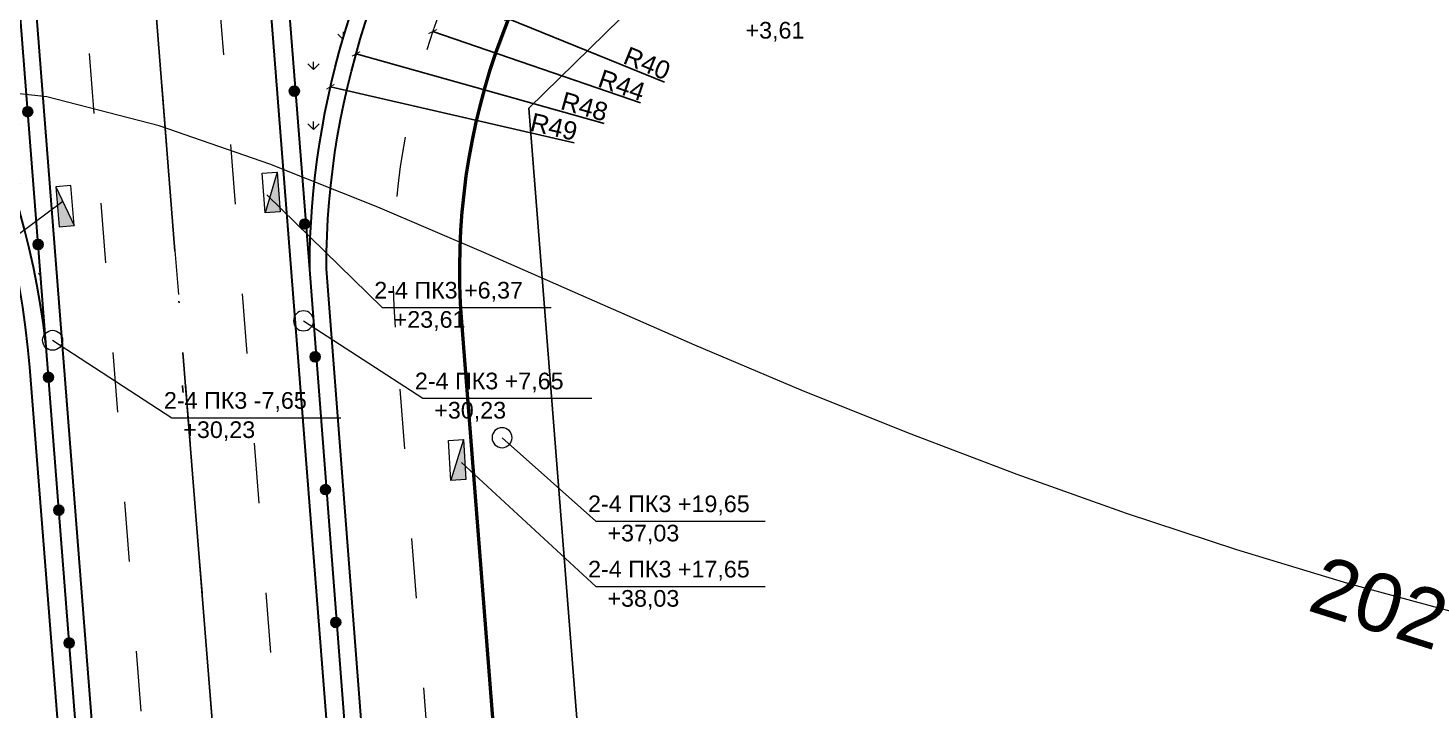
# Model space of a CAD drawing. Header units: millimetres. Extents: x -2123 to 5424, y -1286 to 835.
# Drawn here: x 1769.9 to 1853.5, y -83.4 to -42.4 of the extents above; entities that cross this region are included whole.
import ezdxf

# ---------------------------------------------------------------- set-up
doc = ezdxf.new("R2010")
doc.units = ezdxf.units.MM
doc.linetypes.add('ACAD_ISO03W100', pattern=[30, 12, -18])
doc.linetypes.add('ACAD_ISO04W100', pattern=[30, 24, -3, 0, -3])
doc.layers.get('0').update_dxf_attribs({"lineweight": 15})
for name, color, linetype, lineweight in [('1 Відмітки', 7, 'Continuous', 25), ('вертикалка', 6, 'Continuous', 15), ('Горизонталі', 7, 'Continuous', 18), ('Дор. Розм.', 7, 'Continuous', 50), ('дорога', 126, 'Continuous', 25), ('поздовжній профіль', 250, 'Continuous', 15), ('Позначки Наталії Симочко_Ном._пера__7', 7, 'Continuous', 18)]:
    doc.layers.add(name, color=color, linetype=linetype, lineweight=lineweight)
doc.layers.add('Вісь', color=170, linetype='ACAD_ISO04W100')
doc.layers.add('Осі', color=164, linetype='Continuous')
doc.layers.add('Озелення', color=7, linetype='Continuous', lineweight=15, true_color=0x2bad00)
doc.styles.get("Standard").update_dxf_attribs({"font": 'arial.ttf'})
doc.styles.add('СГЕНЕРИР_СТИЛЬ_1', font='arial.ttf')
doc.dimstyles.new('Переход', dxfattribs={"dimscale": 0.1, "dimtxt": 11, "dimasz": 4, "dimexe": 1.25, "dimexo": 0.625, "dimgap": 0.9, "dimtad": 1, "dimtxsty": 'Standard', "dimblk": 'ARCHTICK', "dimcen": 2.5, "dimadec": 0, "dimazin": 0, "dimtfac": 1, "dimtmove": 0, "dimatfit": 3, "dimldrblk": 'ARCHTICK', "dimfxl": 1, "dimarcsym": 0})

# ---------------------------------------------------------------- blocks, each defined once
blk = doc.blocks.new('_ArchTick')
at = {"color": 0, "linetype": 'ByBlock', "const_width": 0.15}
blk.add_lwpolyline([(-0.5, -0.5), (0.5, 0.5)], dxfattribs=at)
blk = doc.blocks.new('*D782')
at = {"layer": 'Defpoints', "color": 0, "transparency": 16777216}
for p in [(1798.78, -41.858), (1835.842, -56.906)]:
    blk.add_point(p, dxfattribs=at)
at = {"layer": 'вертикалка', "color": 0, "lineweight": -2, "transparency": 16777216}
blk.add_line((1808.136, -45.657), (1798.78, -41.858), dxfattribs=at)
at = {"layer": 'вертикалка', "color": 0, "lineweight": -2, "transparency": 16777216, "xscale": 0.4, "yscale": 0.4, "zscale": 0.4, "rotation": 157.9017500898276}
blk.add_blockref('_ArchTick', (1798.78, -41.858), dxfattribs=at)
at = {"layer": 'вертикалка', "color": 0, "lineweight": 20, "transparency": 16777216, "insert": (1807.082, -44.526), "char_height": 1.1, "attachment_point": 5, "rotation": 337.90175}
blk.add_mtext('R40', dxfattribs=at)
blk = doc.blocks.new('*D783')
at = {"layer": 'Defpoints', "color": 0, "transparency": 16777216}
for p in [(1794.227, -42.615), (1835.842, -56.906)]:
    blk.add_point(p, dxfattribs=at)
at = {"layer": 'вертикалка', "color": 0, "lineweight": -2, "transparency": 16777216}
blk.add_line((1806.689, -46.894), (1794.227, -42.615), dxfattribs=at)
at = {"layer": 'вертикалка', "color": 0, "lineweight": -2, "transparency": 16777216, "xscale": 0.4, "yscale": 0.4, "zscale": 0.4, "rotation": 161.0467661288008}
blk.add_blockref('_ArchTick', (1794.227, -42.615), dxfattribs=at)
at = {"layer": 'вертикалка', "color": 0, "lineweight": 20, "transparency": 16777216, "insert": (1805.57, -45.834), "char_height": 1.1, "attachment_point": 5, "rotation": 341.04677}
blk.add_mtext('R44', dxfattribs=at)
blk = doc.blocks.new('*D784')
at = {"layer": 'Defpoints', "color": 0, "transparency": 16777216}
for p in [(1789.621, -43.959), (1835.842, -56.906)]:
    blk.add_point(p, dxfattribs=at)
at = {"layer": 'вертикалка', "color": 0, "lineweight": -2, "transparency": 16777216}
blk.add_line((1804.504, -48.128), (1789.621, -43.959), dxfattribs=at)
at = {"layer": 'вертикалка', "color": 0, "lineweight": -2, "transparency": 16777216, "xscale": 0.4, "yscale": 0.4, "zscale": 0.4, "rotation": 164.3512484791343}
blk.add_blockref('_ArchTick', (1789.621, -43.959), dxfattribs=at)
at = {"layer": 'вертикалка', "color": 0, "lineweight": 20, "transparency": 16777216, "insert": (1803.327, -47.121), "char_height": 1.1, "attachment_point": 5, "rotation": 344.35125}
blk.add_mtext('R48', dxfattribs=at)
blk = doc.blocks.new('*D785')
at = {"layer": 'Defpoints', "color": 0, "transparency": 16777216}
for p in [(1788.088, -45.928), (1835.842, -56.906)]:
    blk.add_point(p, dxfattribs=at)
at = {"layer": 'вертикалка', "color": 0, "lineweight": -2, "transparency": 16777216}
blk.add_line((1802.719, -49.291), (1788.088, -45.928), dxfattribs=at)
at = {"layer": 'вертикалка', "color": 0, "lineweight": -2, "transparency": 16777216, "xscale": 0.4, "yscale": 0.4, "zscale": 0.4, "rotation": 167.0530267731474}
blk.add_blockref('_ArchTick', (1788.088, -45.928), dxfattribs=at)
at = {"layer": 'вертикалка', "color": 0, "lineweight": 20, "transparency": 16777216, "insert": (1801.495, -48.341), "char_height": 1.1, "attachment_point": 5, "rotation": 347.05303}
blk.add_mtext('R49', dxfattribs=at)
blk = doc.blocks.new('столб')
at = {"layer": 'поздовжній профіль', "color": 160}
for points in [[(-500, 0, 0, 0, 0), (-1000, 0, 350, 0, 0), (-1700, 0, 0, 0, 0)], [(500, 0, 0, 0, 0), (1000, 0, 350, 0, 0), (1700, 0, 0, 0, 0)]]:
    blk.add_lwpolyline(points, format="xyseb", dxfattribs=at)
blk.add_circle((0, 0), 500, dxfattribs=at)
blk = doc.blocks.new('6')
at = {"layer": '1 Відмітки', "transparency": 33554559}
h = blk.add_hatch(color=256, dxfattribs=at)
h.dxf.hatch_style = 1
edge = h.paths.add_edge_path()
edge.add_arc((-467.508, 342.132), 0.2, 0, 360)
at = {"layer": '1 Відмітки'}
blk.add_circle((-467.508, 342.132), 0.2, dxfattribs=at)
blk = doc.blocks.new('*U915')
at = {"layer": 'Озелення', "lineweight": 20, "true_color": 0x000000}
h = blk.add_hatch(color=18, dxfattribs=at)
h.dxf.hatch_style = 1
edge = h.paths.add_edge_path()
edge.add_arc((0, 0), 0.301, -94.45749, 265.54251)
at = {"layer": '1 Відмітки', "color": 0, "xscale": 1.5, "yscale": 1.5, "zscale": 1.5, "rotation": 265.5425082136507}
blk.add_blockref('6', (-566.148, -659.256, -205), dxfattribs=at)
blk = doc.blocks.new('*U916')
at = {"layer": 'вертикалка', "color": 0, "linetype": 'ByBlock', "lineweight": -2, "transparency": 16777216, "rotation": 94.45749178634932}
for p in [(4392.688, -1048.256, -200), (4393.31, -1056.231, -200), (4393.932, -1064.207, -200), (4394.554, -1072.183, -200), (4395.175, -1080.159, -200)]:
    blk.add_blockref('*U915', p, dxfattribs=at)
blk = doc.blocks.new('*U917')
at = {"layer": 'Озелення', "lineweight": 20, "true_color": 0x000000}
h = blk.add_hatch(color=18, dxfattribs=at)
h.dxf.hatch_style = 1
edge = h.paths.add_edge_path()
edge.add_arc((0, 0), 0.301, -94.45749, 265.54251)
at = {"layer": '1 Відмітки', "color": 0, "xscale": 1.5, "yscale": 1.5, "zscale": 1.5, "rotation": 265.5425082136507}
blk.add_blockref('6', (-566.148, -659.256, -205), dxfattribs=at)
blk = doc.blocks.new('*U918')
at = {"layer": 'вертикалка', "color": 0, "linetype": 'ByBlock', "lineweight": -2, "transparency": 16777216, "rotation": 94.45749178634932}
for p in [(4392.688, -1048.256, -200), (4393.31, -1056.231, -200), (4393.932, -1064.207, -200), (4394.554, -1072.183, -200), (4395.175, -1080.159, -200)]:
    blk.add_blockref('*U917', p, dxfattribs=at)

msp = doc.modelspace()

# ---------------------------------------------------------------- hatches: boundary and pattern name
at = {"layer": 'вертикалка'}
h = msp.add_hatch(color=0, dxfattribs=at)
h.dxf.hatch_style = 1
h.paths.add_polyline_path([(1784.893, -51.052), (1785.063, -53.446), (1784.165, -53.51)])
h = msp.add_hatch(color=0, dxfattribs=at)
h.dxf.hatch_style = 1
h.paths.add_polyline_path([(1771.606, -51.945), (1771.815, -54.336), (1772.711, -54.257)])
h = msp.add_hatch(color=0, dxfattribs=at)
h.dxf.hatch_style = 1
h.paths.add_polyline_path([(1796.068, -67.121), (1796.201, -69.518), (1795.302, -69.567)])
at = {"layer": 'Озелення', "lineweight": 20}
h = msp.add_hatch(dxfattribs=at)
h.set_pattern_fill('GRASS', color=0, scale=0.1)
h.paths.add_polyline_path([(1595.841, 42.076), (1581.276, 42.092), (1581.035, 40.819), (1580.766, 39.29), (1580.515, 37.744), (1580.418, 37.093), (1598.835, 37.072), (1598.837, 39.072, 0.414214)])
h.paths.add_polyline_path([(1581.276, 42.092), (1579.535, 42.094), (1579.529, 37.094), (1580.418, 37.093), (1580.515, 37.744), (1580.766, 39.29), (1581.035, 40.819)])
h.paths.add_polyline_path([(1624.83, 21.03), (1625.028, 22.043), (1579.512, 22.094), (1579.506, 17.094), (1624.745, 17.043)])
h.paths.add_polyline_path([(1649.878, 19.436, -0.414547), (1652.386, 21.94), (1640.351, 21.965), (1639.374, 20.483, -0.252144), (1639.644, 19.982, -1), (1638.444, 19.982, -0.597261), (1639.374, 20.483), (1640.391, 22.025), (1625.028, 22.043), (1624.83, 21.03), (1624.745, 17.043), (1651.751, 17.012, -0.341373)])
h.paths.add_polyline_path([(1660.449, 22.002), (1640.391, 22.025), (1640.351, 21.965), (1652.386, 21.94, 0.414547), (1649.878, 19.436, 0.341373), (1651.751, 17.012), (1660.625, 17.002, -0.29636), (1660.476, 17.23)])
h.paths.add_polyline_path([(1663.815, 19.999), (1663.818, 21.999), (1660.949, 22.002), (1660.962, 19.608, -1.002823), (1661.962, 19.61, -0.997185), (1660.962, 19.608), (1660.976, 17.233, -0.299966), (1660.826, 17.002, 0.412891)])
h.paths.add_polyline_path([(1801.302, -172.339, 0.414214), (1798.076, -169.584), (1800.571, -201.333), (1801.096, -201.421), (1802.042, -201.58), (1802.988, -201.736), (1803.62, -201.84)])
h.paths.add_polyline_path([(1777.389, -171.378), (1777.153, -171.397, 0.414214), (1774.397, -174.623), (1776.131, -196.693), (1776.357, -196.742), (1777.313, -196.944), (1778.269, -197.144), (1779.225, -197.342), (1779.238, -197.344)])
h.paths.add_polyline_path([(1779.238, -197.345), (1778.269, -197.144), (1777.313, -196.944), (1776.357, -196.742), (1776.131, -196.693), (1776.704, -203.98), (1779.694, -203.745)])
h.paths.add_polyline_path([(1994.689, 21.692), (1940.412, 21.754), (1940.41, 19.754, 0.414214), (1943.406, 16.751), (1994.684, 16.692)])
h.paths.add_polyline_path([(1994.712, 41.692), (1907.341, 41.792), (1903.632, 41.004), (1898.312, 40.062), (1892.865, 39.018), (1890.065, 38.369), (1887.198, 37.588), (1884.807, 36.817), (1994.706, 36.692)])
h = msp.add_hatch(dxfattribs=at)
h.set_pattern_fill('GRASS', color=0, scale=0.1)
h.paths.add_polyline_path([(1769.843, -46.406), (1766.697, -46.053, -0.080399), (1771.011, -61.389)])
h.paths.add_polyline_path([(1791.281, -36.527), (1790.619, -36.434), (1785.142, -35.375), (1786.404, -51.36), (1787.125, -51.647, -0.080519)])
h.paths.add_polyline_path([(1790.247, -30.511), (1787.94, -27.561, -0.005306), (1786.731, -27.571), (1784.526, -27.569), (1785.142, -35.375), (1790.619, -36.434), (1791.281, -36.527, -0.046981), (1795.868, -28.567, 0.658543), (1794.911, -26.998, -0.001226), (1794.635, -27.037), (1794.555, -27.944, -0.957007), (1795.553, -27.988, -1.044925), (1794.555, -27.944), (1794.346, -30.31, -1), (1793.848, -30.266), (1794.127, -27.105, -0.003872), (1793.25, -27.211), (1793.712, -27.802, -0.414214), (1793.664, -28.199), (1790.645, -30.56, -0.414214)])
h.paths.add_polyline_path([(1864.44, 29.081, 0.075644), (1864.72, 29.192), (1864.719, 29.34), (1843.848, 29.364, -0.03963), (1843.124, 20.372, 0.033081), (1843.112, 20.24), (1843.85, 19.787, -0.260648), (1843.612, 20.213, -1), (1844.612, 20.213, -0.586486), (1843.85, 19.787), (1844.588, 19.333, 0.046802), (1844.743, 19.437, -0.11453)], flags=17)
h.paths.add_polyline_path([(1849.674, 39.326), (1845.694, 42.591, -0.561651), (1845.449, 42.241), (1842.344, 42.439, -0.0035), (1842.52, 41.661), (1842.989, 42.046, -0.414214), (1843.388, 42.007), (1845.82, 39.046, -0.414214), (1845.781, 38.647), (1843.385, 36.679, -0.071904), (1843.124, 20.372, 0.689192), (1844.743, 19.437, -0.11453), (1864.44, 29.081, 0.075644), (1864.72, 29.192), (1864.715, 30.058, -1.002823), (1863.715, 30.055, -0.997185), (1864.715, 30.058), (1864.71, 30.924, 0.046057), (1864.542, 31, -0.088527)])

# ---------------------------------------------------------------- linework, layer by layer
at = {"layer": 'вертикалка', "color": 0}
for p, q in [((1784.893, -51.052, 200), (1784.165, -53.51, 200)), ((1771.606, -51.945, 200), (1772.711, -54.257, 200)), ((1796.067, -67.114, 200), (1795.302, -69.56, 200))]:
    msp.add_line(p, q, dxfattribs=at)
at = {"layer": 'вертикалка', "color": 0, "elevation": 200}
for points in [[(1785.063, -53.446), (1784.165, -53.51), (1783.995, -51.116), (1784.893, -51.052)], [(1771.815, -54.336), (1772.711, -54.257), (1772.502, -51.866), (1771.606, -51.945)], [(1796.201, -69.518), (1795.302, -69.567), (1795.169, -67.171), (1796.068, -67.121)]]:
    msp.add_lwpolyline(points, close=True, dxfattribs=at)
at = {"layer": 'Вісь', "color": 18, "true_color": 0x000000}
msp.add_lwpolyline([(1753.074, 268.177), (1790.418, -202.902)], dxfattribs=at)
at = {"layer": 'Горизонталі', "elevation": 202}
msp.add_lwpolyline([(1855.845, -77.576), (1849.136, -75.756), (1842.471, -73.744), (1835.854, -71.559), (1829.289, -69.217), (1822.78, -66.738), (1816.331, -64.14), (1809.945, -61.44), (1803.618, -58.665), (1797.3, -55.88), (1790.932, -53.16), (1784.451, -50.583), (1777.816, -48.27), (1771.078, -46.545), (1764.312, -45.785)], dxfattribs=at)
at = {"layer": 'Горизонталі', "lineweight": 20}
msp.add_spline([(1931.631, -118.868), (1873.457, -122.108), (1832.047, -120.353), (1801.68, -112.829), (1782.356, -107.061), (1750.734, -98.534), (1722.332, -83.814), (1688.835, -41.436), (1674.271, -14.754), (1671.76, 1.247), (1682.144, 47.829), (1687.484, 86.621), (1691.959, 101.325), (1724.477, 131.493), (1762.005, 152.056), (1794.128, 172.872), (1881.485, 208.784)], degree=3, dxfattribs=at)
at = {"layer": 'Дор. Розм.', "color": 18, "true_color": 0x000000}
msp.add_lwpolyline([(1800.631, -202.1), (1798.076, -169.584, -0.08618), (1799.354, -155.956), (1800.73, -150.897, 0.086099), (1802.009, -137.282), (1795.965, -60.045, -0.222061), (1807.845, -28.338), (1847.369, 10.396, -0.196584), (1875.412, 21.828), (1885.412, 21.817)], format="xyb", dxfattribs=at)
at = {"layer": 'дорога', "color": 18, "lineweight": 30, "true_color": 0x000000}
for points in [[(1765.919, 195.846), (1765.919, 195.846), (1792.376, -141.87)], [(1778.381, -143.066), (1751.965, 194.664)], [(1786.842, -56.906), (1772.782, 121.21)], [(1777.383, -143.137), (1756.901, 119.61)]]:
    msp.add_lwpolyline(points, dxfattribs=at)
at = {"layer": 'дорога', "color": 18, "lineweight": 20, "true_color": 0x000000}
msp.add_lwpolyline([(1778.38, -143.058), (1752.188, 191.877), (1751.965, 194.664)], dxfattribs=at)
msp.add_lwpolyline([(1799.997, -47.223), (1847.58, -0.601, -0.196558), (1875.62, 10.828), (1994.677, 10.692)], format="xyb", dxfattribs=at)
at = {"layer": 'дорога', "color": 18, "lineweight": 30, "true_color": 0x000000}
for points in [[(1794.371, -141.723), (1787.842, -56.868, -0.168079), (1798.126, -27.216, 0.692536), (1797.156, -25.615, -0.046838), (1786.733, -26.571), (1784.447, -26.569)], [(1776.386, -143.208), (1770.048, -62.768, 0.20246), (1752.868, -29.613), (1751.009, -28.069, -0.736713), (1751.739, -26.304, 0.022812), (1756.841, -26.537), (1768.241, -26.55)], [(1771.011, -61.389, 0.188817), (1753.997, -29.256, -0.711393), (1754.683, -27.496, 0.009463), (1756.841, -27.537), (1768.373, -27.55)], [(1793.374, -141.799), (1786.842, -56.906, -0.155412), (1795.868, -28.567, 0.658543), (1794.911, -26.998, -0.03602), (1786.731, -27.571), (1784.526, -27.569)]]:
    msp.add_lwpolyline(points, format="xyb", dxfattribs=at)
at = {"layer": 'дорога', "color": 18, "true_color": 0x000000}
msp.add_lwpolyline([(1799.997, -47.223), (1812.096, -201.199)], dxfattribs=at)
msp.add_lwpolyline([(1779.202, -63.861, -0.002051), (1779.249, -64.298), (1779.249, -64.298)], format="xyb", dxfattribs=at)
msp.add_lwpolyline([(1779.249, -64.298), (1779.249, -64.298)], close=True, dxfattribs=at)
at = {"layer": 'Осі', "color": 18, "linetype": 'ACAD_ISO03W100', "lineweight": 20, "ltscale": 0.3, "true_color": 0x000000, "elevation": 205}
msp.add_lwpolyline([(1753.074, 268.177), (1790.418, -202.902)], dxfattribs=at)
at = {"layer": 'Осі', "color": 18, "linetype": 'ACAD_ISO03W100', "lineweight": 20, "ltscale": 0.3, "true_color": 0x000000}
for points in [[(1771.493, 85.19), (1794.15, -202.609)], [(1772.19, -25.998), (1786.174, -203.236)]]:
    msp.add_lwpolyline(points, dxfattribs=at)
msp.add_lwpolyline([(1798.204, -139.454), (1791.978, -60.359, -0.222061), (1805.045, -25.481), (1815.569, -15.168)], format="xyb", dxfattribs=at)
at = {"layer": 'Позначки Наталії Симочко_Ном._пера__7', "color": 7, "linetype": 'Continuous', "lineweight": 18}
for points in [[(1784.261, -52.415), (1791.185, -59.186), (1801.336, -59.185)], [(1772.023, -52.818), (1765.839, -57.418), (1755.688, -57.418)], [(1786.473, -59.988), (1793.623, -64.638), (1803.774, -64.637)], [(1771.417, -61.155), (1778.566, -65.805), (1788.717, -65.804)], [(1798.383, -67.003), (1804.013, -72.014), (1814.164, -72.013)], [(1795.956, -68.497), (1804.014, -75.936), (1814.165, -75.935)]]:
    msp.add_lwpolyline(points, dxfattribs=at)

# ---------------------------------------------------------------- block references
at = {"color": 0, "yscale": 0.001200000000244471, "zscale": 0.001200000000244471}
for p, xscale, rotation in [((1786.473, -59.988), -0.001200000000244472, 93.62359411230719), ((1771.417, -61.155), 0.001200000000244471, 275.4414632364986), ((1798.383, -67.003), -0.001200000000244471, 93.62359418187513)]:
    msp.add_blockref('столб', p, dxfattribs=dict(at, xscale=xscale, rotation=rotation))
at = {"layer": 'вертикалка', "color": 0, "lineweight": 20}
for name, p in [('*U918', (-2606.768, 1002.06, 610)), ('*U916', (-2622.766, 1000.829, 405))]:
    msp.add_blockref(name, p, dxfattribs=at)

# ---------------------------------------------------------------- texts
at = {"layer": '1 Відмітки', "color": 0, "insert": (1847.661, -74.008, 202), "char_height": 3.5, "attachment_point": 1, "rotation": 342.49636}
msp.add_mtext_dynamic_manual_height_columns('202', width=7.02543, gutter_width=12.5, heights=[0], dxfattribs=at)
at = {"layer": 'Позначки Наталії Симочко_Ном._пера__7', "color": 7, "linetype": 'Continuous', "lineweight": 18, "char_height": 1, "attachment_point": 1, "line_spacing_factor": 1.053334, "style": 'СГЕНЕРИР_СТИЛЬ_1'}
for s, insert in [('\\A1;{\\pql;\\fArial|b0|i0|c204|p38;2-4 ПК3 +26,\\fArial|b0|i0|c204|p38;3\\fArial|b0|i0|c204|p38;7\\P\\pql;\\fArial|b0|i0|c204|p38;   +3,61}', (1811.828, -40.28)), ('\\A1;{\\pql;\\fArial|b0|i0|c204|p38;2-4 ПК3 +6,\\fArial|b0|i0|c204|p38;37\\P\\pql;\\fArial|b0|i0|c204|p38;   +\\fArial|b0|i0|c204|p38;2\\fArial|b0|i0|c204|p38;3,61}', (1790.715, -57.647)), ('\\A1;{\\pql;\\fArial|b0|i0|c204|p38;2-4 ПК3 +7,65\\P\\pql;\\fArial|b0|i0|c204|p38;   +3\\fArial|b0|i0|c204|p38;0\\fArial|b0|i0|c204|p38;,\\fArial|b0|i0|c204|p38;2\\fArial|b0|i0|c204|p38;3}', (1793.153, -63.099)), ('\\A1;{\\pql;\\fArial|b0|i0|c204|p38;2-4 ПК3 \\fArial|b0|i0|c204|p38;-\\fArial|b0|i0|c204|p38;7,65\\P\\pql;\\fArial|b0|i0|c204|p38;   +30,23}', (1778.096, -64.266)), ('\\A1;{\\pql;\\fArial|b0|i0|c204|p38;2-4 ПК3 +19,65\\P\\pql;\\fArial|b0|i0|c204|p38;   +3\\fArial|b0|i0|c204|p38;7\\fArial|b0|i0|c204|p38;,03}', (1803.543, -70.475)), ('\\A1;{\\pql;\\fArial|b0|i0|c204|p38;2-4 ПК3 +1\\fArial|b0|i0|c204|p38;7\\fArial|b0|i0|c204|p38;,65\\P\\pql;\\fArial|b0|i0|c204|p38;   +38,03}', (1803.544, -74.397))]:
    msp.add_mtext(s, dxfattribs=dict(at, insert=insert))

# ---------------------------------------------------------------- dimensions: what is measured, and where the dimension line sits
at = {"layer": 'вертикалка', "color": 5, "lineweight": 20}
for mpoint, picture, middle in [((1798.78, -41.858), '*D782', (1806.837, -45.129)), ((1794.227, -42.615), '*D783', (1805.363, -46.439)), ((1789.621, -43.959), '*D784', (1803.151, -47.749)), ((1788.088, -45.928), '*D785', (1801.349, -48.976))]:
    dim = msp.add_radius_dim(center=(1835.842, -56.906), mpoint=mpoint, dimstyle='Переход', dxfattribs=at)
    dim.commit()
    dim.dimension.update_dxf_attribs({"geometry": picture, "text_midpoint": middle, "dimtype": 164})

doc.saveas('drawing.dxf')
